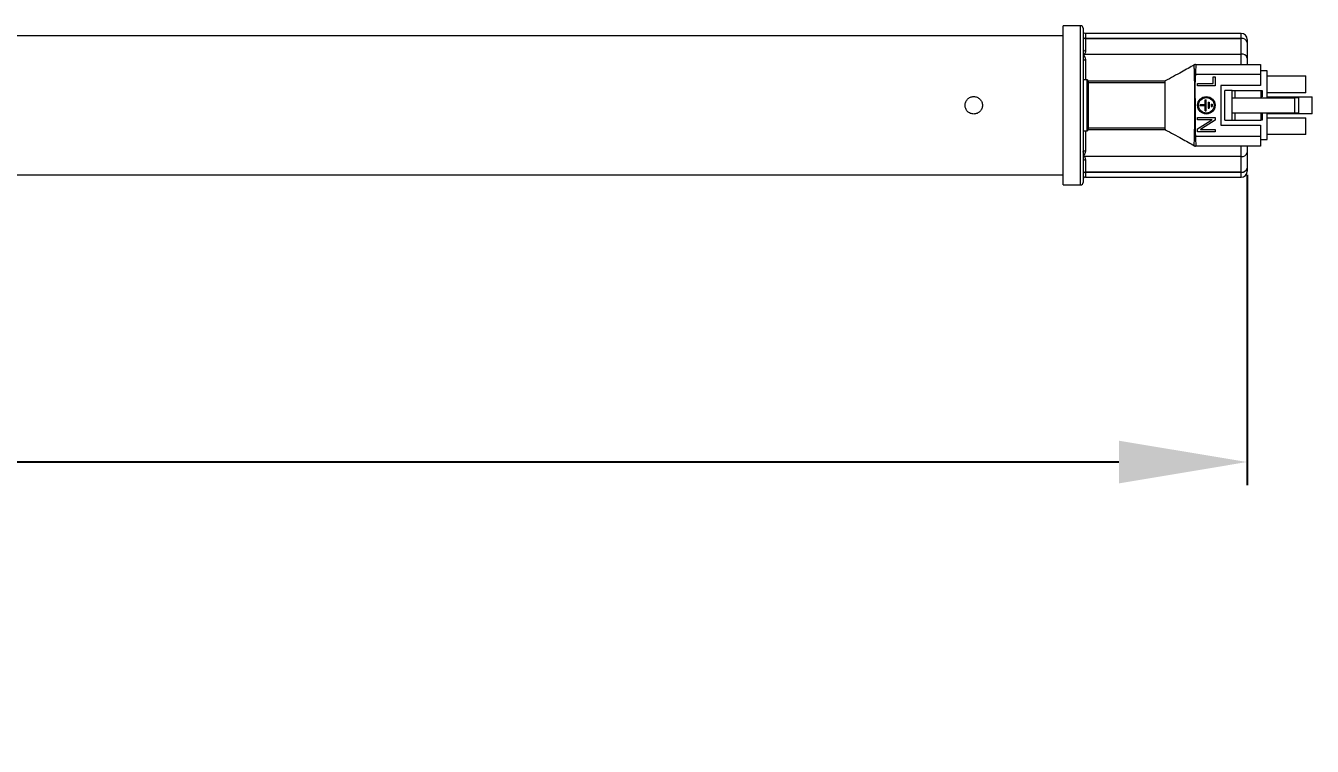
# Model space of a CAD drawing. Header units: inches. Extents: x -3.6 to 56, y -4.2 to 19.1.
# Drawn here: x 42.32 to 52.36, y -0.61 to 5.01 of the extents above; entities that cross this region are included whole.
import ezdxf

# ---------------------------------------------------------------- set-up
doc = ezdxf.new("R2010")
doc.units = ezdxf.units.IN
doc.header["$MEASUREMENT"] = 0
doc.layers.add('DIMENSIONS', color=1, linetype='Continuous')
doc.styles.get("Standard").update_dxf_attribs({"font": 'Arial.ttf'})
doc.dimstyles.new('Big 1IN', dxfattribs={"dimtxt": 1, "dimasz": 1, "dimexe": 0.18, "dimexo": 0.0625, "dimgap": 0.09, "dimtad": 0, "dimtih": 1, "dimtoh": 1, "dimdec": 5, "dimzin": 0, "dimdsep": 46, "dimlunit": 4, "dimtxsty": 'Standard', "dimcen": 0.5, "dimadec": 0, "dimazin": 0, "dimtfac": 1, "dimtdec": 5, "dimtofl": 0, "dimtmove": 0, "dimatfit": 3, "dimfxl": 1, "dimtolj": 1, "dimtzin": 0, "dimarcsym": 0})

# ---------------------------------------------------------------- blocks, each defined once
blk = doc.blocks.new('*D15')
at = {"layer": 'Defpoints', "color": 0, "transparency": 16777216}
for p in [(3.856, 3.913), (51.848, 3.913), (51.848, 1.61)]:
    blk.add_point(p, dxfattribs=at)
at = {"layer": 'DIMENSIONS', "color": 0, "lineweight": -2, "transparency": 16777216}
for p, q in [((3.856, 3.85), (3.856, 1.43)), ((51.848, 3.85), (51.848, 1.43)), ((4.856, 1.61), (23.588, 1.61)), ((50.848, 1.61), (32.117, 1.61))]:
    blk.add_line(p, q, dxfattribs=at)
at = {"layer": 'DIMENSIONS', "color": 0, "transparency": 16777216}
for points in [[(4.856, 1.776), (4.856, 1.443), (3.856, 1.61)], [(50.848, 1.776), (50.848, 1.443), (51.848, 1.61)]]:
    blk.add_solid(points, dxfattribs=at)
at = {"layer": 'DIMENSIONS', "color": 0, "transparency": 16777216, "char_height": 1, "attachment_point": 5}
for s, insert in [("\\A1;4'", (27.852, 2.2)), ('\\A1;[1219.00 mm]', (27.852, 0.883))]:
    blk.add_mtext(s, dxfattribs=dict(at, insert=insert))

msp = doc.modelspace()

# ---------------------------------------------------------------- linework, layer by layer
at = {"color": 7, "linetype": 'Continuous', "lineweight": 15}
for p, q in [((45.231996, 4.936186), (40.592607, 4.936186)), ((50.412647, 4.936186), (45.231996, 4.936186)), ((50.548445, 5.013785), (50.412647, 5.013785)), ((50.412647, 3.772201), (50.412647, 5.013785)), ((50.567845, 4.994386), (50.567845, 3.791601)), ((51.801669, 4.953688), (50.587244, 4.953688)), ((50.587244, 4.914642), (50.587244, 4.914487)), ((50.587244, 4.914642), (51.801669, 4.914642)), ((50.587244, 4.914487), (50.587244, 4.81714)), ((51.801669, 4.914487), (50.587244, 4.914487)), ((51.801669, 4.914487), (51.801669, 4.914642)), ((51.801669, 4.792973), (51.801669, 4.914487)), ((51.848228, 4.907128), (51.848228, 4.883701)), ((51.848228, 4.883701), (51.848228, 4.882617)), ((51.848228, 4.882617), (51.848228, 4.761103)), ((50.580191, 4.792973), (51.801669, 4.792973)), ((51.848228, 4.761103), (51.848228, 4.711149)), ((51.436302, 4.708503), (51.436465, 4.708744)), ((51.952987, 4.63355), (51.444132, 4.63355)), ((51.446278, 4.711149), (51.952987, 4.711149)), ((51.952987, 4.711149), (51.952987, 4.63355)), ((52.003426, 4.66071), (51.952987, 4.66071)), ((51.952987, 4.63355), (51.952987, 4.548191)), ((52.003426, 4.451193), (52.003426, 4.66071)), ((52.003426, 4.62191), (52.306062, 4.62191)), ((52.306062, 4.489992), (52.306062, 4.62191)), ((50.598884, 4.590871), (50.567845, 4.590871)), ((50.606644, 4.583111), (50.606644, 4.202876)), ((51.208036, 4.567591), (50.606644, 4.567591)), ((51.208036, 4.202876), (51.208036, 4.583111)), ((51.461904, 4.562741), (51.582798, 4.562741)), ((51.461904, 4.544524), (51.461904, 4.562741)), ((51.597702, 4.544524), (51.461904, 4.544524)), ((51.582798, 4.562741), (51.582798, 4.61408)), ((51.582798, 4.61408), (51.597702, 4.61408)), ((51.597702, 4.61408), (51.597702, 4.544524)), ((51.952987, 4.548191), (51.642591, 4.548191)), ((51.642591, 4.548191), (51.642591, 4.237795)), ((51.520103, 4.396873), (51.520103, 4.435673)), ((51.520103, 4.435673), (51.527863, 4.435673)), ((51.527863, 4.350314), (51.527863, 4.435673)), ((51.73183, 4.509392), (51.67363, 4.509392)), ((51.67363, 4.276595), (51.67363, 4.509392)), ((51.73183, 4.276595), (51.73183, 4.509392)), ((51.73183, 4.509392), (51.751229, 4.509392)), ((51.73183, 4.451193), (52.220703, 4.451193)), ((51.751229, 4.509392), (51.751229, 4.451193)), ((51.751229, 4.509392), (51.954927, 4.509392)), ((51.954927, 4.509392), (51.954927, 4.451193)), ((51.954927, 4.509392), (51.966566, 4.509392)), ((51.954927, 4.458953), (51.966566, 4.458953)), ((51.966566, 4.509392), (51.966566, 4.458953)), ((52.306062, 4.489992), (52.003426, 4.489992)), ((52.003426, 4.458953), (52.356501, 4.458953)), ((52.220703, 4.334794), (52.220703, 4.451193)), ((52.247863, 4.451193), (52.220703, 4.451193)), ((52.247863, 4.451193), (52.247863, 4.334794)), ((52.356501, 4.327034), (52.356501, 4.458953)), ((51.520103, 4.396873), (51.481304, 4.396873)), ((51.481304, 4.389113), (51.481304, 4.396873)), ((51.520103, 4.389113), (51.481304, 4.389113)), ((51.520103, 4.350314), (51.520103, 4.389113)), ((51.520103, 4.350314), (51.527863, 4.350314)), ((51.543383, 4.416273), (51.543383, 4.369714)), ((51.543383, 4.416273), (51.551143, 4.416273)), ((51.543383, 4.369714), (51.551143, 4.369714)), ((51.551143, 4.416273), (51.551143, 4.369714)), ((51.566662, 4.402693), (51.574422, 4.402693)), ((51.566662, 4.402693), (51.566662, 4.383294)), ((51.566662, 4.383294), (51.574422, 4.383294)), ((51.574422, 4.402693), (51.574422, 4.383294)), ((51.73183, 4.334794), (52.220703, 4.334794)), ((51.751229, 4.334794), (51.751229, 4.276595)), ((51.954927, 4.334794), (51.954927, 4.276595)), ((51.954927, 4.327034), (51.966566, 4.327034)), ((51.966566, 4.327034), (51.966566, 4.276595)), ((52.003426, 4.125277), (52.003426, 4.334794)), ((52.356501, 4.327034), (52.003426, 4.327034)), ((52.220703, 4.334794), (52.247863, 4.334794)), ((50.606644, 4.218396), (51.208036, 4.218396)), ((51.461904, 4.279552), (51.461904, 4.297769)), ((51.461904, 4.297769), (51.597702, 4.297769)), ((51.5548, 4.279552), (51.461904, 4.279552)), ((51.461904, 4.209997), (51.565176, 4.27461)), ((51.597702, 4.276162), (51.492282, 4.209557)), ((51.574517, 4.28007), (51.574517, 4.280432)), ((51.597702, 4.297769), (51.597702, 4.276162)), ((51.642591, 4.237795), (51.952987, 4.237795)), ((51.67363, 4.276595), (51.73183, 4.276595)), ((51.73183, 4.276595), (51.751229, 4.276595)), ((51.751229, 4.276595), (51.954927, 4.276595)), ((51.952987, 4.237795), (51.952987, 4.152437)), ((51.966566, 4.276595), (51.954927, 4.276595)), ((52.003426, 4.295995), (52.306062, 4.295995)), ((52.306062, 4.164076), (52.306062, 4.295995)), ((50.567845, 4.195116), (50.598884, 4.195116)), ((51.444132, 4.152437), (51.952987, 4.152437)), ((51.461904, 4.186812), (51.461904, 4.209997)), ((51.597702, 4.186812), (51.461904, 4.186812)), ((51.483433, 4.205029), (51.483433, 4.204485)), ((51.502426, 4.205029), (51.597702, 4.205029)), ((51.597702, 4.205029), (51.597702, 4.186812)), ((51.952987, 4.152437), (51.952987, 4.074838)), ((51.952987, 4.125277), (52.003426, 4.125277)), ((52.306062, 4.164076), (52.003426, 4.164076)), ((51.952987, 4.074838), (51.446278, 4.074838)), ((51.848228, 4.074838), (51.848228, 4.024884)), ((51.848228, 4.024884), (51.848228, 3.90337)), ((51.801669, 3.993013), (50.580191, 3.993013)), ((50.587244, 3.968846), (50.587244, 3.8715)), ((51.801669, 3.8715), (51.801669, 3.993013)), ((40.592607, 3.8498), (45.231996, 3.8498)), ((45.231996, 3.8498), (50.412647, 3.8498)), ((50.587244, 3.8715), (51.801669, 3.8715)), ((50.587244, 3.8715), (50.587244, 3.871345)), ((51.801669, 3.871345), (50.587244, 3.871345)), ((50.587244, 3.832299), (51.801669, 3.832299)), ((51.801669, 3.871345), (51.801669, 3.8715)), ((51.848228, 3.90337), (51.848228, 3.902286)), ((51.848228, 3.902286), (51.848228, 3.878858)), ((50.412647, 3.772201), (50.548445, 3.772201))]:
    msp.add_line(p, q, dxfattribs=at)
at = {"color": 8, "linetype": 'Continuous', "lineweight": 15}
for p, q in [((50.548445, 3.772201), (50.548445, 5.013785)), ((50.587244, 4.953688), (50.587244, 4.914642)), ((51.801669, 4.914642), (51.801669, 4.953688)), ((50.587244, 4.746948), (50.587244, 4.590871)), ((51.801669, 4.711149), (51.801669, 4.792973)), ((50.598884, 4.195116), (50.598884, 4.590871)), ((51.208036, 4.580503), (50.606644, 4.580503)), ((50.587244, 4.195116), (50.587244, 4.039039)), ((50.606644, 4.205484), (51.212514, 4.205484)), ((51.436301, 4.077486), (51.436187, 4.077652)), ((51.801669, 3.993013), (51.801669, 4.074838)), ((50.587244, 3.871345), (50.587244, 3.832299)), ((51.801669, 3.832299), (51.801669, 3.871345))]:
    msp.add_line(p, q, dxfattribs=at)
at = {"color": 7, "linetype": 'Continuous', "lineweight": 15, "flags": 128}
for points in [[(50.567845, 4.75735), (50.568217, 4.755321), (50.569321, 4.753369), (50.571114, 4.751571), (50.573527, 4.749995), (50.576467, 4.748701), (50.57982, 4.74774), (50.58346, 4.747148), (50.587244, 4.746948)], [(51.444132, 4.63355), (51.443297, 4.633624), (51.442464, 4.633698), (51.441633, 4.633771), (51.440807, 4.633844), (51.439987, 4.633917), (51.439176, 4.633989), (51.438373, 4.63406), (51.437581, 4.63413)], [(51.444132, 4.152437), (51.443297, 4.152363), (51.442464, 4.152289), (51.441633, 4.152215), (51.440807, 4.152142), (51.439987, 4.15207), (51.439176, 4.151998), (51.438373, 4.151927), (51.437581, 4.151857)], [(50.567845, 4.028636), (50.568217, 4.030666), (50.569321, 4.032617), (50.571114, 4.034416), (50.573527, 4.035992), (50.576467, 4.037286), (50.57982, 4.038247), (50.58346, 4.038839), (50.587244, 4.039039)]]:
    msp.add_lwpolyline(points, dxfattribs=at)
at = {"color": 7, "linetype": 'Continuous', "lineweight": 15}
for radius in [0.067899, 0.060139]:
    msp.add_circle((51.529803, 4.392993), radius, dxfattribs=at)
for centre, radius, start, end in [((50.548445, 4.994386), 0.0194, 0, 90), ((50.587244, 4.973087), 0.0194, 229.1737211, 270), ((51.801669, 4.907128), 0.046559, 0, 90), ((50.584667, 4.834185), 0.017238, 192.6158631, 278.5991716), ((51.808168, 4.873921), 0.041237, 13.7196529, 99.0677653), ((51.807854, 4.87358), 0.041373, 12.616744, 98.598435), ((50.58674, 4.82113), 0.028908, 229.1843053, 256.9058626), ((51.807855, 4.752066), 0.041372, 12.6167204, 98.5985192), ((51.446279, 4.691775), 0.019374, 90.0010888, 121.5412851), ((50.598884, 4.583111), 0.00776, 0, 90), ((50.598884, 4.202876), 0.00776, 270, 0), ((51.446279, 4.094212), 0.019374, 238.4587149, 269.9989112), ((51.445967, 4.094236), 0.019399, 240.0225973, 268.2738528), ((51.445818, 4.094237), 0.0194, 241.1849276, 269.9989616), ((51.807855, 4.033921), 0.041372, 261.4014808, 347.3832796), ((50.58674, 3.964857), 0.028908, 103.0941374, 130.8156947), ((50.584667, 3.951802), 0.017238, 81.4008284, 167.3841369), ((50.587244, 3.812899), 0.0194, 90, 130.91972), ((51.807854, 3.912407), 0.041373, 261.401565, 347.383256), ((51.808168, 3.912066), 0.041237, 260.9322347, 346.2803471), ((51.801669, 3.878858), 0.046559, 270, 0), ((50.548445, 3.791601), 0.0194, 270, 0)]:
    msp.add_arc(centre, radius, start, end, dxfattribs=at)
for points, knots in [([(50.567845, 4.927654), (50.567855, 4.927339), (50.567886, 4.926367), (50.56843, 4.923941), (50.570477, 4.920533), (50.574895, 4.917193), (50.5807, 4.914924), (50.585063, 4.914633), (50.587244, 4.914487)], [0, 0, 0, 0, 0.045934432, 0.141426889, 0.356096599, 0.570737252, 0.785372863, 1, 1, 1, 1]), ([(50.567845, 4.927654), (50.567855, 4.927342), (50.567886, 4.926382), (50.56843, 4.923983), (50.570477, 4.920615), (50.574895, 4.917315), (50.5807, 4.915073), (50.585063, 4.914786), (50.587244, 4.914642)], [0, 0, 0, 0, 0.0459337612, 0.1414271055, 0.3560963044, 0.5707374217, 0.7853726121, 1, 1, 1, 1]), ([(50.580191, 4.792973), (50.578624, 4.78911), (50.575366, 4.781076), (50.581926, 4.767284), (50.586772, 4.756), (50.587164, 4.748488), (50.587244, 4.746948)], [0, 0, 0, 0, 0.266178274, 0.553424504, 0.90840947, 1, 1, 1, 1]), ([(50.587244, 4.81714), (50.587243, 4.816955), (50.587203, 4.810386), (50.584301, 4.802231), (50.5809, 4.79457), (50.580191, 4.792973)], [0, 0, 0, 0, 0.0224950142, 0.7962238503, 1, 1, 1, 1]), ([(51.436097, 4.708515), (51.404098, 4.69023), (51.335093, 4.6508), (51.252389, 4.60674), (51.208036, 4.583112)], [0, 0, 0, 0, 0.463718073, 1, 1, 1, 1]), ([(51.437581, 4.63413), (51.437147, 4.644053), (51.43635, 4.662271), (51.435955, 4.684485), (51.435881, 4.699769), (51.435944, 4.707002), (51.436094, 4.707969), (51.436144, 4.708287)], [0, 0, 0, 0, 0.256851284, 0.471528771, 0.683475153, 0.895754251, 1, 1, 1, 1]), ([(51.436144, 4.708287), (51.436166, 4.708303), (51.436187, 4.708319), (51.436187, 4.708334), (51.436187, 4.708334)], [0, 0, 0, 0, 0.99845078, 1, 1, 1, 1]), ([(51.437736, 4.632288), (51.437736, 4.632289), (51.437736, 4.632905), (51.437659, 4.633518), (51.437581, 4.63413)], [0, 0, 0, 0, 0.001251094, 1, 1, 1, 1]), ([(51.437736, 4.153699), (51.437736, 4.1537), (51.437736, 4.183341), (51.439562, 4.244269), (51.440013, 4.308439), (51.440221, 4.344374), (51.440271, 4.354634), (51.440382, 4.384196), (51.440354, 4.42165), (51.439907, 4.490668), (51.439349, 4.556478), (51.437736, 4.612971), (51.437736, 4.632287), (51.437736, 4.632288)], [0, 0, 0, 0, 0.000004832, 0.185789578, 0.382019762, 0.402207978, 0.41103184, 0.446326356, 0.587501892, 0.645787286, 0.878932172, 0.999995168, 1, 1, 1, 1]), ([(51.444132, 4.63355), (51.442583, 4.600474), (51.439484, 4.534276), (51.441845, 4.445492), (51.44126, 4.384197), (51.441397, 4.354639), (51.4416, 4.313088), (51.442284, 4.24709), (51.443545, 4.18251), (51.444132, 4.152437)], [0, 0, 0, 0, 0.2063684099, 0.4130190281, 0.5534246337, 0.588525803, 0.5973010998, 0.8124754527, 1, 1, 1, 1]), ([(51.446278, 4.711149), (51.446388, 4.710939), (51.446722, 4.710298), (51.446897, 4.702852), (51.446571, 4.686498), (51.445844, 4.662774), (51.444732, 4.643791), (51.444132, 4.63355)], [0, 0, 0, 0, 0.104993538, 0.318949357, 0.533082147, 0.748119411, 1, 1, 1, 1]), ([(49.646357, 4.392993), (49.646357, 4.388503), (49.646798, 4.384088), (49.648525, 4.375405), (49.649833, 4.37109), (49.653242, 4.36287), (49.655328, 4.358971), (49.660255, 4.351594), (49.66312, 4.348104), (49.672507, 4.33872), (49.680075, 4.333662), (49.696411, 4.326887), (49.705352, 4.325099), (49.718651, 4.325092), (49.723154, 4.325534), (49.731866, 4.327267), (49.7361, 4.32855), (49.744326, 4.331953), (49.748296, 4.334078), (49.755649, 4.338989), (49.759081, 4.341797), (49.765417, 4.348129), (49.768224, 4.351553), (49.773142, 4.358901), (49.77527, 4.362872), (49.778679, 4.371091), (49.779966, 4.375323), (49.781707, 4.384032), (49.782153, 4.388535), (49.782158, 4.401834), (49.780379, 4.410776), (49.773616, 4.427124), (49.768567, 4.434695), (49.759187, 4.444092), (49.755698, 4.446961), (49.748329, 4.451891), (49.744433, 4.45398), (49.736214, 4.457398), (49.731903, 4.458708), (49.723222, 4.460443), (49.718807, 4.460888), (49.709827, 4.460897), (49.705412, 4.46046), (49.696726, 4.45874), (49.69241, 4.457436), (49.684187, 4.454034), (49.680287, 4.451952), (49.672904, 4.44703), (49.669412, 4.444169), (49.66002, 4.434791), (49.654955, 4.427227), (49.648165, 4.410897), (49.646357, 4.401974), (49.646357, 4.392993)], [0, 0, 0, 0, 0.03125, 0.03125, 0.0625, 0.0625, 0.09375, 0.09375, 0.125, 0.125, 0.1875, 0.1875, 0.25, 0.25, 0.28125, 0.28125, 0.3125, 0.3125, 0.34375, 0.34375, 0.375, 0.375, 0.40625, 0.40625, 0.4375, 0.4375, 0.46875, 0.46875, 0.5, 0.5, 0.5625, 0.5625, 0.625, 0.625, 0.65625, 0.65625, 0.6875, 0.6875, 0.71875, 0.71875, 0.75, 0.75, 0.78125, 0.78125, 0.8125, 0.8125, 0.84375, 0.84375, 0.875, 0.875, 0.9375, 0.9375, 1, 1, 1, 1]), ([(51.574517, 4.280432), (51.570844, 4.280117), (51.564282, 4.279555), (51.557698, 4.279553), (51.5548, 4.279552)], [0, 0, 0, 0, 0.559865997, 1, 1, 1, 1]), ([(51.565176, 4.27461), (51.566882, 4.275695), (51.569927, 4.277633), (51.573115, 4.279325), (51.574517, 4.28007)], [0, 0, 0, 0, 0.560094364, 1, 1, 1, 1]), ([(51.208036, 4.202875), (51.252389, 4.179247), (51.335093, 4.135187), (51.404098, 4.095757), (51.436097, 4.077472)], [0, 0, 0, 0, 0.536281945, 1, 1, 1, 1]), ([(51.436144, 4.0777), (51.436044, 4.078722), (51.435846, 4.080763), (51.43591, 4.093303), (51.436158, 4.111578), (51.436625, 4.132189), (51.437305, 4.146181), (51.437581, 4.151857)], [0, 0, 0, 0, 0.212349139, 0.424051024, 0.63715056, 0.852808229, 1, 1, 1, 1]), ([(51.437581, 4.151857), (51.437659, 4.152469), (51.437736, 4.153082), (51.437736, 4.153698), (51.437736, 4.153699)], [0, 0, 0, 0, 0.998748906, 1, 1, 1, 1]), ([(51.444132, 4.152437), (51.444485, 4.146618), (51.445363, 4.132133), (51.446295, 4.110302), (51.446817, 4.090706), (51.446838, 4.077397), (51.446465, 4.07569), (51.446278, 4.074838)], [0, 0, 0, 0, 0.143822875, 0.358043556, 0.5718785, 0.785948187, 1, 1, 1, 1]), ([(51.492282, 4.209557), (51.490686, 4.208602), (51.487836, 4.206896), (51.484779, 4.205599), (51.483433, 4.205029)], [0, 0, 0, 0, 0.55992209, 1, 1, 1, 1]), ([(51.483433, 4.204485), (51.486975, 4.204686), (51.493302, 4.205045), (51.499638, 4.205034), (51.502426, 4.205029)], [0, 0, 0, 0, 0.559930974, 1, 1, 1, 1]), ([(50.587244, 4.039039), (50.587164, 4.037499), (50.586772, 4.029987), (50.581926, 4.018703), (50.575366, 4.004911), (50.578624, 3.996877), (50.580191, 3.993013)], [0, 0, 0, 0, 0.09159053, 0.446575496, 0.733821726, 1, 1, 1, 1]), ([(51.436187, 4.077652), (51.436187, 4.077652), (51.436187, 4.077668), (51.436166, 4.077684), (51.436144, 4.0777)], [0, 0, 0, 0, 0.00154922, 1, 1, 1, 1]), ([(51.436465, 4.077243), (51.436465, 4.077242), (51.43652, 4.077149), (51.43641, 4.077318), (51.436301, 4.077486)], [0, 0, 0, 0, 0.010606404, 1, 1, 1, 1]), ([(50.580191, 3.993013), (50.58092, 3.991417), (50.584498, 3.983586), (50.586027, 3.97538), (50.587244, 3.968846)], [0, 0, 0, 0, 0.203850249, 1, 1, 1, 1]), ([(50.587244, 3.8715), (50.585063, 3.871354), (50.5807, 3.871063), (50.574895, 3.868794), (50.570477, 3.865454), (50.56843, 3.862045), (50.567886, 3.859619), (50.567855, 3.858648), (50.567845, 3.858332)], [0, 0, 0, 0, 0.214627137, 0.429262748, 0.643903401, 0.858573111, 0.954065568, 1, 1, 1, 1]), ([(50.587244, 3.871345), (50.585063, 3.871201), (50.5807, 3.870914), (50.574895, 3.868672), (50.570477, 3.865372), (50.56843, 3.862003), (50.567886, 3.859605), (50.567855, 3.858644), (50.567845, 3.858332)], [0, 0, 0, 0, 0.214627388, 0.429262578, 0.643903696, 0.858572895, 0.954066239, 1, 1, 1, 1])]:
    msp.add_open_spline(points, degree=3, knots=knots, dxfattribs=at)
at = {"color": 8, "linetype": 'Continuous', "lineweight": 15}
msp.add_open_spline([(51.436187, 4.708334), (51.436187, 4.708334), (51.436187, 4.708334), (51.436244, 4.708419), (51.436302, 4.708503)], degree=3, knots=[0, 0, 0, 0, 0.000049136, 1, 1, 1, 1], dxfattribs=at)

# ---------------------------------------------------------------- dimensions: what is measured, and where the dimension line sits
at = {"layer": 'DIMENSIONS'}
dim = msp.add_linear_dim(base=(51.848228, 1.609789), p1=(3.856102, 3.91272), p2=(51.848228, 3.91272), dimstyle='Big 1IN', override={"dimpost": '\\X'}, dxfattribs=at)
dim.commit()
dim.dimension.update_dxf_attribs({"geometry": '*D15', "text_midpoint": (27.852165, 1.609789), "dimtype": 160})

doc.saveas('drawing.dxf')
